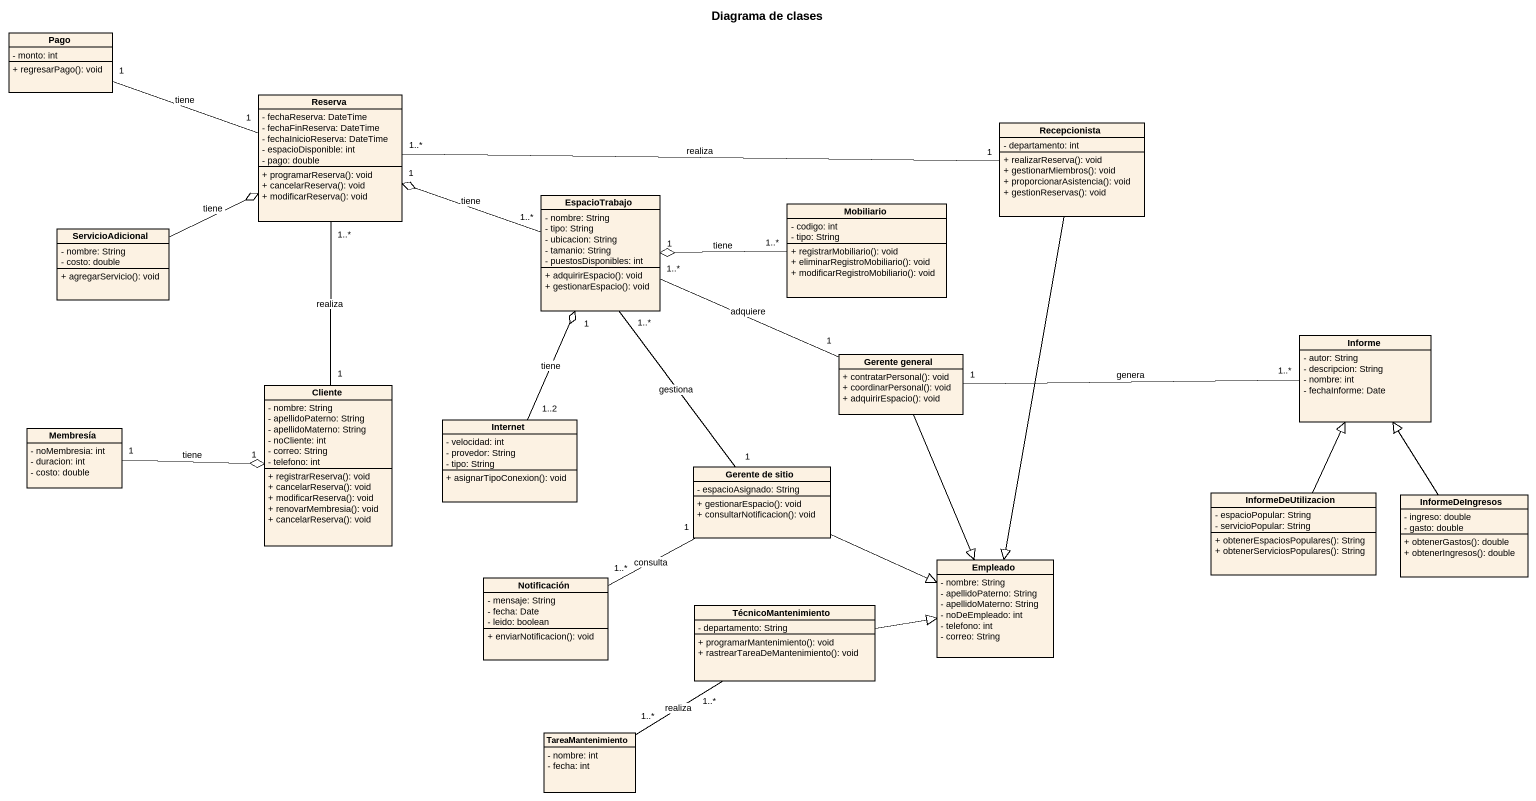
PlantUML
@startuml
title Diagrama de clases
hide circle
hide empty members
skinparam classAttributeIconSize 0
class Pago {
  - monto: int
  + regresarPago(): void
}
class Reserva {
  - fechaReserva: DateTime
  - fechaFinReserva: DateTime
  - fechaInicioReserva: DateTime
  - espacioDisponible: int
  - pago: double
  + programarReserva(): void
  + cancelarReserva(): void
  + modificarReserva(): void
}
class Recepcionista {
  - departamento: int
  + realizarReserva(): void
  + gestionarMiembros(): void
  + proporcionarAsistencia(): void
  + gestionReservas(): void
}
class EspacioTrabajo {
  - nombre: String
  - tipo: String
  - ubicacion: String
  - tamanio: String
  - puestosDisponibles: int
  + adquirirEspacio(): void
  + gestionarEspacio(): void
}
class Mobiliario {
  - codigo: int
  - tipo: String
  + registrarMobiliario(): void
  + eliminarRegistroMobiliario(): void
  + modificarRegistroMobiliario(): void
}
class ServicioAdicional {
  - nombre: String
  - costo: double
  + agregarServicio(): void
}
class Informe {
  - autor: String
  - descripcion: String
  - nombre: int
  - fechaInforme: Date
}
class "Gerente general" as Gerente_general {
  + contratarPersonal(): void
  + coordinarPersonal(): void
  + adquirirEspacio(): void
}
class Cliente {
  - nombre: String
  - apellidoPaterno: String
  - apellidoMaterno: String
  - noCliente: int
  - correo: String
  - telefono: int
  + registrarReserva(): void
  + cancelarReserva(): void
  + modificarReserva(): void
  + renovarMembresia(): void
  + cancelarReserva(): void
}
class Internet {
  - velocidad: int
  - provedor: String
  - tipo: String
  + asignarTipoConexion(): void
}
class Membresía {
  - noMembresia: int
  - duracion: int
  - costo: double
}
class "Gerente de sitio" as Gerente_de_sitio {
  - espacioAsignado: String
  + gestionarEspacio(): void
  + consultarNotificacion(): void
}
class InformeDeUtilizacion {
  - espacioPopular: String
  - servicioPopular: String
  + obtenerEspaciosPopulares(): String
  + obtenerServiciosPopulares(): String
}
class InformeDeIngresos {
  - ingreso: double
  - gasto: double
  + obtenerGastos(): double
  + obtenerIngresos(): double
}
class Empleado {
  - nombre: String
  - apellidoPaterno: String
  - apellidoMaterno: String
  - noDeEmpleado: int
  - telefono: int
  - correo: String
}
class Notificación {
  - mensaje: String
  - fecha: Date
  - leido: boolean
  + enviarNotificacion(): void
}
class TécnicoMantenimiento {
  - departamento: String
  + programarMantenimiento(): void
  + rastrearTareaDeMantenimiento(): void
}
class TareaMantenimiento {
  - nombre: int
  - fecha: int
}
Pago "1" -right- "1" Reserva : tiene
Recepcionista "1" -left- "1..*" Reserva : realiza
Recepcionista --|> Empleado
EspacioTrabajo "1..*" -left-o "1" Reserva : tiene
Mobiliario "1..*" -left-o "1" EspacioTrabajo : tiene
ServicioAdicional -right-o Reserva : tiene
Gerente_general "1" -left- "1..*" EspacioTrabajo : adquiere
Gerente_general "1" -right- "1..*" Informe : genera
Gerente_general --|> Empleado
Cliente "1" -up- "1..*" Reserva : realiza
Internet "1..2" -up-o "1" EspacioTrabajo : tiene
Membresía "1" -right-o "1" Cliente : tiene
Gerente_de_sitio "1" -up- "1..*" EspacioTrabajo : gestiona
Gerente_de_sitio -right-|> Empleado
Gerente_de_sitio "1" -left- "1..*" Notificación : consulta
InformeDeUtilizacion -up-|> Informe
InformeDeIngresos -up-|> Informe
TécnicoMantenimiento -right-|> Empleado
TécnicoMantenimiento "1..*" -- "1..*" TareaMantenimiento : realiza
@enduml
